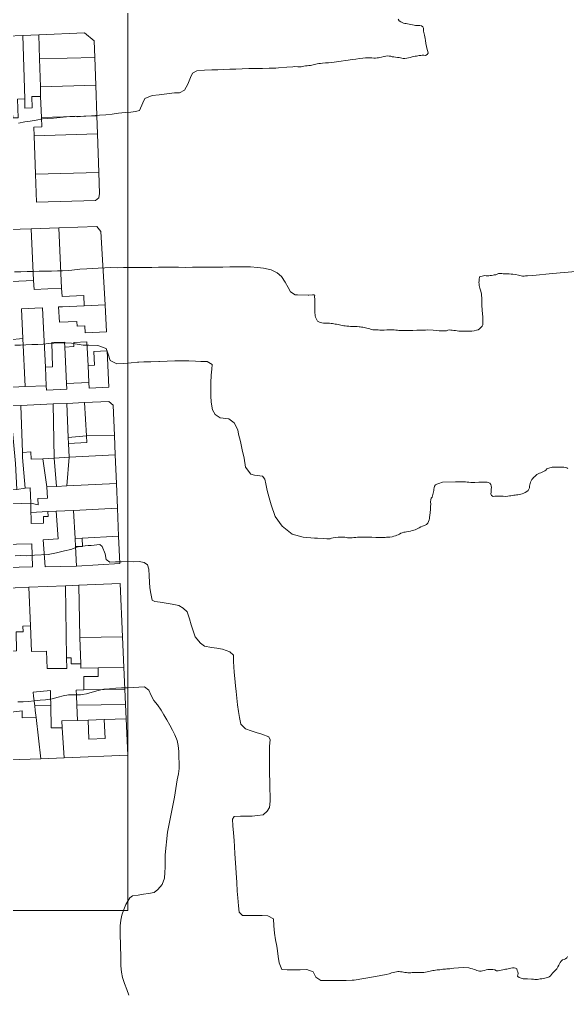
# Model space of a CAD drawing. Header units: kilometres. Extents: x 1172066 to 1174183, y 1051619 to 1053209.
# Drawn here: x 1173475.1 to 1173682.3, y 1052006.6 to 1052374.9 of the extents above; entities that cross this region are included whole.
import ezdxf

# ---------------------------------------------------------------- set-up
doc = ezdxf.new("R2010")
doc.units = ezdxf.units.KM
doc.header["$MEASUREMENT"] = 0
doc.layers.add('calles', color=7, linetype='Continuous', lineweight=5)
doc.layers.add('edificios', color=44, linetype='Continuous', lineweight=5)
doc.layers.add('terreno', color=7, linetype='Continuous')

msp = doc.modelspace()

# ---------------------------------------------------------------- linework, layer by layer
at = {"layer": 'calles', "elevation": 50}
msp.add_lwpolyline([(1173516, 1052038.02838), (1172689.77283, 1052038.02838), (1172689.77283, 1052727.99721), (1173516, 1052727.99721)], close=True, dxfattribs=at)
at = {"layer": 'edificios', "elevation": 50}
for points in [[(1173470.375, 1052368.625), (1173476.375, 1052368.875), (1173477.125, 1052344.875), (1173474.375, 1052344.75001), (1173474.625, 1052337.625), (1173472.5, 1052337.625), (1173470.375, 1052368.625)], [(1173476.375, 1052368.875), (1173482.375, 1052369.125), (1173482.625, 1052360.00001), (1173483, 1052349.375), (1173483, 1052345.75001), (1173479.75, 1052345.75001), (1173479.875, 1052341.50001), (1173477.125, 1052341.375), (1173477.125, 1052344.875), (1173476.375, 1052368.875)], [(1173482.375, 1052369.125), (1173499.625, 1052369.875), (1173503.25, 1052366.75001), (1173503.5, 1052360.50001), (1173482.625, 1052360.00001), (1173482.375, 1052369.125)], [(1173503.5, 1052360.50001), (1173503.875, 1052350.00001), (1173483, 1052349.375), (1173482.625, 1052360.00001), (1173503.5, 1052360.50001)], [(1173503.875, 1052350.00001), (1173504.25, 1052338.50001), (1173483.375, 1052337.875), (1173483, 1052345.75001), (1173483, 1052349.375), (1173503.875, 1052350.00001)], [(1173504.25, 1052338.50001), (1173504.5, 1052331.625), (1173480.625, 1052330.875), (1173480.5, 1052334.125), (1173483.5, 1052334.25001), (1173483.375, 1052337.875), (1173504.25, 1052338.50001)], [(1173504.5, 1052331.625), (1173505.125, 1052317.00001), (1173481.125, 1052316.375), (1173480.625, 1052330.875), (1173504.5, 1052331.625)], [(1173505.125, 1052317.00001), (1173505.375, 1052309.125), (1173505.125, 1052307.50001), (1173503.75, 1052306.375), (1173481.5, 1052305.75001), (1173481.125, 1052316.375), (1173505.125, 1052317.00001)], [(1173471.125, 1052295.50001), (1173479.5, 1052295.75001), (1173480.375, 1052276.125), (1173472, 1052275.75001), (1173471.125, 1052295.50001)], [(1173479.5, 1052295.75001), (1173490, 1052296.125), (1173491, 1052273.25001), (1173480.625, 1052272.75001), (1173480.375, 1052276.125), (1173479.5, 1052295.75001)], [(1173491, 1052273.25001), (1173490, 1052296.125), (1173504.25, 1052296.625), (1173505.875, 1052294.75001), (1173507.5, 1052267.00001), (1173499.5, 1052266.625), (1173499.375, 1052270.50001), (1173491.25, 1052270.125), (1173491, 1052273.25001)], [(1173476.375, 1052254.25001), (1173475.875, 1052265.50001), (1173480.875, 1052265.75001), (1173483.75, 1052265.875), (1173484.25, 1052255.625), (1173484.875, 1052243.375), (1173485.125, 1052236.375), (1173477.25, 1052236.125), (1173476.375, 1052254.25001)], [(1173507.5, 1052267.00001), (1173508, 1052256.75001), (1173499.875, 1052256.375), (1173499.75, 1052259.00001), (1173496.875, 1052258.875), (1173496.75, 1052260.625), (1173490.25, 1052260.375), (1173489.875, 1052266.25001), (1173491.375, 1052266.25001), (1173499.5, 1052266.625), (1173507.5, 1052267.00001)], [(1173469.375, 1052244.875), (1173471.75, 1052245.00001), (1173471.125, 1052253.75001), (1173476.375, 1052254.25001), (1173477.25, 1052236.125), (1173469.875, 1052235.75001), (1173469.375, 1052244.875)], [(1173484.875, 1052243.375), (1173487.5, 1052243.50001), (1173487.25, 1052252.75001), (1173492.125, 1052252.875), (1173492.25, 1052251.00001), (1173492.875, 1052237.25001), (1173493, 1052235.125), (1173485.25, 1052234.75001), (1173485.125, 1052236.375), (1173484.875, 1052243.375)], [(1173492.25, 1052251.00001), (1173495.625, 1052251.25001), (1173495.625, 1052252.75001), (1173500.5, 1052253.00001), (1173501, 1052244.00001), (1173501.25, 1052237.625), (1173492.875, 1052237.25001), (1173492.25, 1052251.00001)], [(1173501, 1052244.00001), (1173503.375, 1052244.125), (1173503.125, 1052249.375), (1173508.25, 1052249.625), (1173508.875, 1052235.875), (1173501.375, 1052235.50001), (1173501.25, 1052237.625), (1173501, 1052244.00001)], [(1173471.5, 1052228.75001), (1173475.625, 1052228.875), (1173476.25, 1052211.125), (1173476.25, 1052209.25001), (1173477.25, 1052197.625), (1173474, 1052197.125), (1173473.5, 1052207.00001), (1173471.5, 1052228.75001)], [(1173475.625, 1052228.875), (1173487.75, 1052229.50001), (1173488.125, 1052209.00001), (1173483.875, 1052208.75001), (1173479.5, 1052208.625), (1173479.375, 1052211.375), (1173476.25, 1052211.125), (1173475.625, 1052228.875)], [(1173487.75, 1052229.50001), (1173493, 1052229.625), (1173493.5, 1052216.875), (1173493.625, 1052214.50001), (1173493.875, 1052209.375), (1173488.125, 1052209.00001), (1173487.75, 1052229.50001)], [(1173493, 1052229.625), (1173499.625, 1052230.00001), (1173500.375, 1052217.50001), (1173493.5, 1052216.875), (1173493, 1052229.625)], [(1173499.625, 1052230.00001), (1173508.875, 1052230.375), (1173510.5, 1052229.00001), (1173511, 1052217.625), (1173500.375, 1052217.50001), (1173499.625, 1052230.00001)], [(1173500.375, 1052217.50001), (1173500.5, 1052214.875), (1173493.625, 1052214.50001), (1173493.5, 1052216.875), (1173500.375, 1052217.50001)], [(1173511, 1052217.625), (1173511.25, 1052210.25001), (1173493.875, 1052209.375), (1173493.625, 1052214.50001), (1173500.5, 1052214.875), (1173500.375, 1052217.50001), (1173511, 1052217.625)], [(1173483.875, 1052208.75001), (1173485.375, 1052198.125), (1173485.625, 1052193.875), (1173482, 1052193.75001), (1173482.125, 1052191.375), (1173479.375, 1052192.00001), (1173479.125, 1052197.75001), (1173477.25, 1052197.625), (1173476.25, 1052209.25001), (1173476.25, 1052211.125), (1173479.375, 1052211.375), (1173479.5, 1052208.625), (1173483.875, 1052208.75001)], [(1173511.25, 1052210.25001), (1173511.75, 1052199.375), (1173493, 1052198.50001), (1173493.875, 1052209.375), (1173511.25, 1052210.25001)], [(1173488.125, 1052209.00001), (1173489, 1052198.25001), (1173485.375, 1052198.125), (1173483.875, 1052208.75001), (1173488.125, 1052209.00001)], [(1173493.875, 1052209.375), (1173493, 1052198.50001), (1173489, 1052198.25001), (1173488.125, 1052209.00001), (1173493.875, 1052209.375)], [(1173511.75, 1052199.375), (1173512.125, 1052190.125), (1173495.5, 1052189.25001), (1173488.875, 1052189.00001), (1173485.75, 1052188.875), (1173479.375, 1052188.50001), (1173479.375, 1052192.00001), (1173482.125, 1052191.375), (1173482, 1052193.75001), (1173485.625, 1052193.875), (1173485.375, 1052198.125), (1173489, 1052198.25001), (1173493, 1052198.50001), (1173511.75, 1052199.375)], [(1173477.25, 1052197.625), (1173479.125, 1052197.75001), (1173479.375, 1052192.00001), (1173469, 1052191.625), (1173448.875, 1052190.75001), (1173448.75, 1052195.625), (1173467.5, 1052196.75001), (1173474, 1052197.125), (1173477.25, 1052197.625)], [(1173485.75, 1052188.875), (1173485.875, 1052187.00001), (1173484.125, 1052187.00001), (1173484.125, 1052184.375), (1173479.5, 1052184.25001), (1173479.5, 1052186.50001), (1173479.375, 1052188.50001), (1173485.75, 1052188.875)], [(1173495.5, 1052189.25001), (1173496.125, 1052178.625), (1173496.25, 1052175.625), (1173496.625, 1052168.125), (1173484.75, 1052167.875), (1173484, 1052178.125), (1173489.75, 1052178.50001), (1173488.875, 1052189.00001), (1173495.5, 1052189.25001)], [(1173512.125, 1052190.125), (1173512.5, 1052179.50001), (1173498.75, 1052178.75001), (1173496.125, 1052178.625), (1173495.5, 1052189.25001), (1173512.125, 1052190.125)], [(1173498.75, 1052178.75001), (1173498.875, 1052175.625), (1173496.25, 1052175.625), (1173496.125, 1052178.625), (1173498.75, 1052178.75001)], [(1173512.5, 1052179.50001), (1173513, 1052169.125), (1173496.625, 1052168.125), (1173496.25, 1052175.625), (1173498.875, 1052175.625), (1173498.75, 1052178.75001), (1173512.5, 1052179.50001)], [(1173473.875, 1052176.50001), (1173479.75, 1052176.625), (1173480, 1052167.875), (1173475, 1052167.75001), (1173461.5, 1052167.375), (1173461, 1052176.00001), (1173465.875, 1052176.25001), (1173466, 1052173.25001), (1173468.625, 1052173.25001), (1173468.625, 1052176.25001), (1173473.875, 1052176.50001)], [(1173468.25, 1052159.75001), (1173478.625, 1052160.25001), (1173479.25, 1052145.625), (1173476.375, 1052145.50001), (1173476.5, 1052143.375), (1173473.75, 1052143.375), (1173473.875, 1052136.125), (1173468.75, 1052136.00001), (1173468.75, 1052139.25001), (1173468.25, 1052159.75001)], [(1173478.625, 1052160.25001), (1173492.5, 1052160.75001), (1173492.875, 1052133.50001), (1173493, 1052129.50001), (1173485.5, 1052129.50001), (1173485.25, 1052136.00001), (1173479.625, 1052135.875), (1173479.25, 1052145.625), (1173478.625, 1052160.25001)], [(1173492.5, 1052160.75001), (1173497.5, 1052161.00001), (1173497.875, 1052141.25001), (1173498.25, 1052131.25001), (1173494.625, 1052131.25001), (1173494.625, 1052133.50001), (1173492.875, 1052133.50001), (1173492.5, 1052160.75001)], [(1173497.5, 1052161.00001), (1173513.125, 1052161.625), (1173514, 1052141.50001), (1173497.875, 1052141.25001), (1173497.5, 1052161.00001)], [(1173479.25, 1052145.625), (1173479.625, 1052135.875), (1173485.25, 1052136.00001), (1173485.5, 1052129.50001), (1173493, 1052129.50001), (1173492.875, 1052133.50001), (1173494.625, 1052133.50001), (1173494.625, 1052131.25001), (1173498.25, 1052131.25001), (1173498.25, 1052129.625), (1173504.75, 1052129.75001), (1173504.875, 1052126.50001), (1173499.375, 1052126.50001), (1173499.375, 1052121.375), (1173496.5, 1052121.25001), (1173496.625, 1052119.25001), (1173496.75, 1052115.625), (1173497, 1052109.875), (1173491.125, 1052109.75001), (1173491.25, 1052107.00001), (1173487, 1052107.00001), (1173486.875, 1052115.50001), (1173486.75, 1052119.125), (1173486.75, 1052121.125), (1173480.25, 1052120.50001), (1173480.375, 1052119.00001), (1173480.875, 1052115.375), (1173481, 1052113.625), (1173481.375, 1052111.00001), (1173476.125, 1052110.875), (1173476.125, 1052113.50001), (1173469.75, 1052112.75001)], [(1173473.75, 1052143.375), (1173476.5, 1052143.375), (1173476.375, 1052145.50001), (1173479.25, 1052145.625)], [(1173514, 1052141.50001), (1173514.5, 1052129.875), (1173504.75, 1052129.75001), (1173498.25, 1052129.625), (1173498.25, 1052131.25001), (1173497.875, 1052141.25001), (1173514, 1052141.50001)], [(1173514.5, 1052129.875), (1173514.875, 1052121.625), (1173499.375, 1052121.375), (1173499.375, 1052126.50001), (1173504.875, 1052126.50001), (1173504.75, 1052129.75001), (1173514.5, 1052129.875)], [(1173486.875, 1052115.50001), (1173480.875, 1052115.375), (1173480.375, 1052119.00001), (1173480.25, 1052120.50001), (1173486.75, 1052121.125), (1173486.75, 1052119.125), (1173486.875, 1052115.50001)], [(1173514.875, 1052121.625), (1173515.125, 1052115.875), (1173496.75, 1052115.625), (1173496.625, 1052119.25001), (1173496.5, 1052121.25001), (1173499.375, 1052121.375), (1173514.875, 1052121.625)], [(1173486.875, 1052115.50001), (1173487, 1052107.00001), (1173491.25, 1052107.00001), (1173492, 1052095.75001), (1173483.125, 1052095.375), (1173481.375, 1052111.00001), (1173481, 1052113.625), (1173480.875, 1052115.375), (1173486.875, 1052115.50001)], [(1173515.125, 1052115.875), (1173515.375, 1052110.50001), (1173507.125, 1052110.25001), (1173501, 1052110.00001), (1173497, 1052109.875), (1173496.75, 1052115.625), (1173515.125, 1052115.875)], [(1173481.375, 1052111.00001), (1173483.125, 1052095.375), (1173471, 1052095.00001), (1173469.75, 1052112.75001), (1173476.125, 1052113.50001), (1173476.125, 1052110.875), (1173481.375, 1052111.00001)], [(1173515.375, 1052110.50001), (1173516, 1052096.75001), (1173492, 1052095.75001), (1173491.25, 1052107.00001), (1173491.125, 1052109.75001), (1173497, 1052109.875), (1173501, 1052110.00001), (1173501.25, 1052102.75001), (1173507.5, 1052103.00001), (1173507.125, 1052110.25001), (1173515.375, 1052110.50001)], [(1173507.125, 1052110.25001), (1173507.5, 1052103.00001), (1173501.25, 1052102.75001), (1173501, 1052110.00001), (1173507.125, 1052110.25001)]]:
    msp.add_lwpolyline(points, dxfattribs=at)
at = {"layer": 'terreno', "lineweight": 0, "ltscale": 2090}
for points, elevation in [([(1173618.18009, 1052374.97323), (1173618.65721, 1052374.37673), (1173619.24585, 1052373.95976), (1173619.75197, 1052373.68874), (1173620.25228, 1052373.52205), (1173620.76901, 1052373.40677), (1173621.29704, 1052373.30153), (1173621.82884, 1052373.20715), (1173622.37856, 1052373.09619), (1173623.01126, 1052372.95778), (1173623.66271, 1052372.79778), (1173624.28922, 1052372.66217), (1173624.81061, 1052372.58392), (1173625.31688, 1052372.60676), (1173625.83722, 1052372.57466), (1173626.44843, 1052372.53932), (1173627.10487, 1052372.49136), (1173627.55849, 1052372.0411), (1173627.82337, 1052371.52896), (1173627.75632, 1052371.00093), (1173627.82151, 1052370.4922), (1173627.9488, 1052369.99743), (1173628.09125, 1052369.50671), (1173628.20001, 1052368.98551), (1173628.30803, 1052368.36964), (1173628.39867, 1052367.72718), (1173628.51995, 1052366.98585), (1173628.72793, 1052365.84008), (1173628.99437, 1052364.59788), (1173629.21697, 1052363.465), (1173629.39376, 1052362.75644), (1173629.57924, 1052362.11408), (1173629.16951, 1052361.58165), (1173628.56014, 1052361.22114), (1173627.90834, 1052361.41847), (1173627.29218, 1052361.40761), (1173626.75624, 1052361.31429), (1173626.23863, 1052361.22206), (1173625.723, 1052361.13466), (1173625.21501, 1052361.05298), (1173624.70797, 1052360.98062), (1173624.16751, 1052360.89362), (1173623.49662, 1052360.75149), (1173622.81303, 1052360.50898), (1173622.12062, 1052360.33193), (1173621.46206, 1052360.19204), (1173620.80226, 1052360.10365), (1173620.17488, 1052360.14209), (1173619.63929, 1052360.22228), (1173619.12944, 1052360.36276), (1173618.58948, 1052360.45494), (1173617.94588, 1052360.5393), (1173617.27315, 1052360.61518), (1173616.61602, 1052360.70148), (1173616.00819, 1052360.80117), (1173615.41599, 1052360.94361), (1173614.81339, 1052361.02667), (1173614.17617, 1052361.06755), (1173613.52029, 1052360.99467), (1173612.9861, 1052360.88269), (1173612.87131, 1052360.85641), (1173612.85141, 1052360.85173), (1173611.90818, 1052360.63385), (1173611.36539, 1052360.50866), (1173610.82306, 1052360.39215), (1173610.26189, 1052360.31221), (1173609.67521, 1052360.26865), (1173608.994, 1052360.26733), (1173608.28906, 1052360.38908), (1173607.55611, 1052360.40036), (1173606.7112, 1052360.36895), (1173605.83837, 1052360.3209), (1173604.88143, 1052360.22047), (1173603.58936, 1052360.0698), (1173602.2209, 1052359.89879), (1173600.95416, 1052359.71526), (1173600.08923, 1052359.5804), (1173599.32713, 1052359.4457), (1173598.38589, 1052359.30267), (1173596.73668, 1052359.06869), (1173594.90695, 1052358.84054), (1173593.18571, 1052358.65105), (1173591.90886, 1052358.52581), (1173590.74064, 1052358.44806), (1173589.65933, 1052358.35304), (1173588.91879, 1052358.28061), (1173588.26493, 1052358.20359), (1173587.63938, 1052358.09718), (1173587.1135, 1052357.98923), (1173586.62045, 1052357.84978), (1173586.11662, 1052357.7326), (1173585.58962, 1052357.61915), (1173585.05676, 1052357.50985), (1173584.50062, 1052357.42161), (1173583.86745, 1052357.33983), (1173583.2118, 1052357.29296), (1173582.57922, 1052357.22669), (1173582.02992, 1052357.14015), (1173581.50484, 1052357.00421), (1173580.96388, 1052356.98603), (1173580.33925, 1052357.0049), (1173579.21969, 1052357.03881), (1173578.35982, 1052356.99782), (1173576.20418, 1052356.88583), (1173573.03321, 1052356.61414), (1173571.93854, 1052356.52807), (1173569.42269, 1052356.45742), (1173566.95284, 1052356.38798), (1173564.43699, 1052356.31733), (1173561.83092, 1052356.29126), (1173559.31508, 1052356.22061), (1173556.84423, 1052356.15117), (1173554.59859, 1052356.03878), (1173552.12895, 1052355.92433), (1173550.01711, 1052355.85756), (1173547.72626, 1052355.78995), (1173544.98662, 1052355.67225), (1173542.11218, 1052355.50794), (1173540.45908, 1052354.63823), (1173539.66696, 1052352.92245), (1173538.65939, 1052350.44061), (1173537.51376, 1052348.18215), (1173535.59129, 1052347.17418), (1173533.65946, 1052347.11023), (1173530.78784, 1052346.76692), (1173527.82523, 1052346.42218), (1173525.17763, 1052346.0809), (1173522.40255, 1052344.97397), (1173521.74623, 1052343.30482), (1173520.42611, 1052340.50552), (1173518.90173, 1052340.13144), (1173517.19672, 1052339.88954), (1173514.99771, 1052339.64234), (1173512.4837, 1052339.39269), (1173510.1511, 1052339.05386), (1173507.77209, 1052338.80584), (1173505.25666, 1052338.64518), (1173502.2482, 1052338.48025), (1173499.37376, 1052338.31694), (1173497.03975, 1052338.06811), (1173496.08766, 1052338.28972), (1173494.0482, 1052338.14327), (1173487.93261, 1052337.52993), (1173485.71661, 1052337.49766), (1173483.79442, 1052337.29475), (1173481.40929, 1052336.85268), (1173479.13991, 1052336.46915), (1173477.04426, 1052336.14744), (1173474.71814, 1052335.70563)], 30), ([(1173473.14037, 1052279.45243), (1173475.53138, 1052279.48651), (1173477.92112, 1052279.57957), (1173480.25412, 1052279.61337), (1173482.46987, 1052279.70363), (1173484.68586, 1052279.73588), (1173487.13488, 1052279.77122), (1173489.46787, 1052279.80502), (1173491.27588, 1052279.83139), (1173493.60635, 1052279.98118), (1173494.82806, 1052280.06285), (1173497.84658, 1052280.42584), (1173500.53982, 1052280.63232), (1173502.60666, 1052280.69888), (1173504.76209, 1052280.85487), (1173507.32151, 1052281.01573), (1173509.47736, 1052281.08271), (1173511.99483, 1052281.01835), (1173514.42089, 1052281.04259), (1173517.11694, 1052281.07006), (1173519.588, 1052281.0945), (1173522.28428, 1052281.07697), (1173525.06933, 1052281.10487), (1173527.67519, 1052281.17594), (1173530.68525, 1052281.20687), (1173532.97631, 1052281.22947), (1173535.22357, 1052281.20787), (1173537.87505, 1052281.14413), (1173540.43611, 1052281.16999), (1173542.36816, 1052281.18993), (1173544.5252, 1052281.21092), (1173546.86126, 1052281.23473), (1173549.37731, 1052281.26037), (1173551.93837, 1052281.28623), (1173554.54444, 1052281.3123), (1173557.06049, 1052281.33793), (1173559.71156, 1052281.36421), (1173562.40803, 1052281.30169), (1173565.01614, 1052281.10375), (1173567.31022, 1052280.90235), (1173570.19263, 1052280.21263), (1173572.44987, 1052279.11201), (1173574.08257, 1052277.69046), (1173575.54138, 1052275.59307), (1173576.59476, 1052273.58179), (1173577.55589, 1052271.83912), (1173579.31992, 1052270.77821), (1173580.13402, 1052270.76797), (1173584.26267, 1052270.69309), (1173584.51167, 1052270.69523), (1173585.81809, 1052270.71586), (1173586.48334, 1052270.72653), (1173586.72621, 1052270.64997), (1173586.64038, 1052270.28573), (1173586.62493, 1052269.91646), (1173586.66754, 1052269.24194), (1173586.72175, 1052268.48047), (1173586.74209, 1052267.75834), (1173586.73938, 1052267.19246), (1173586.69798, 1052266.6659), (1173586.67864, 1052266.12644), (1173586.67003, 1052265.53669), (1173586.67666, 1052264.93385), (1173586.69489, 1052264.34522), (1173586.72783, 1052263.81551), (1173586.81586, 1052263.30588), (1173586.91408, 1052262.79196), (1173587.02068, 1052262.26792), (1173587.18385, 1052261.76464), (1173587.46697, 1052261.27657), (1173587.7954, 1052260.82691), (1173588.22572, 1052260.51404), (1173588.74763, 1052260.32445), (1173589.35645, 1052260.15558), (1173589.98443, 1052260.06248), (1173590.60962, 1052260.03003), (1173591.19433, 1052260.03024), (1173591.76961, 1052260.08474), (1173592.32934, 1052260.04399), (1173592.84653, 1052259.97722), (1173593.35191, 1052259.90222), (1173593.86318, 1052259.81541), (1173594.40398, 1052259.7214), (1173594.95147, 1052259.6256), (1173595.50081, 1052259.52481), (1173596.05951, 1052259.41621), (1173596.61745, 1052259.29279), (1173597.17466, 1052259.18285), (1173597.717, 1052259.08502), (1173598.25822, 1052259.00786), (1173598.83175, 1052258.93901), (1173599.5245, 1052258.85888), (1173600.24736, 1052258.79205), (1173600.94964, 1052258.77763), (1173601.61227, 1052258.77645), (1173602.74512, 1052258.77478), (1173603.44132, 1052258.68707), (1173603.86302, 1052258.6321), (1173604.36688, 1052258.5636), (1173604.89731, 1052258.47854), (1173605.42229, 1052258.38297), (1173605.93045, 1052258.28265), (1173606.43038, 1052258.16145), (1173606.94366, 1052258.03782), (1173607.50822, 1052257.88692), (1173608.07552, 1052257.69004), (1173608.64597, 1052257.56316), (1173609.15978, 1052257.50354), (1173609.6644, 1052257.55921), (1173610.17265, 1052257.55057), (1173610.71207, 1052257.50171), (1173611.25868, 1052257.41474), (1173611.89904, 1052257.38254), (1173612.90719, 1052257.40171), (1173614.00676, 1052257.54714), (1173615.01235, 1052257.5768), (1173615.6376, 1052257.56852), (1173616.16773, 1052257.54998), (1173616.71294, 1052257.51316), (1173617.31676, 1052257.45445), (1173617.93142, 1052257.35712), (1173618.54449, 1052257.31512), (1173619.13312, 1052257.29451), (1173619.7152, 1052257.28754), (1173620.4914, 1052257.2898), (1173622.04432, 1052257.29565), (1173623.79139, 1052257.3059), (1173625.34916, 1052257.34445), (1173626.15009, 1052257.37216), (1173626.76115, 1052257.40432), (1173627.36908, 1052257.42963), (1173627.9652, 1052257.45023), (1173628.55901, 1052257.46248), (1173629.43583, 1052257.47953), (1173631.44395, 1052257.44583), (1173633.73397, 1052257.1894), (1173635.72941, 1052257.12446), (1173636.55584, 1052257.18963), (1173637.0752, 1052257.44289), (1173637.60972, 1052257.48186), (1173638.15494, 1052257.44539), (1173638.70491, 1052257.38643), (1173639.26362, 1052257.314), (1173639.86842, 1052257.2233), (1173640.48199, 1052257.10679), (1173641.13667, 1052257.04381), (1173641.92509, 1052257.00046), (1173642.74614, 1052257.00227), (1173643.51868, 1052257.00634), (1173644.09721, 1052257.00901), (1173644.6272, 1052257.01947), (1173645.22217, 1052257.03338), (1173646.07541, 1052257.06834), (1173646.98695, 1052257.17923), (1173647.85056, 1052257.35041), (1173648.50426, 1052257.53261), (1173649.02201, 1052257.88404), (1173649.49659, 1052258.3781), (1173649.93493, 1052258.88717), (1173650.24215, 1052259.42096), (1173650.2915, 1052260.31692), (1173650.22396, 1052262.44942), (1173650.01583, 1052264.88679), (1173649.93193, 1052267.02556), (1173649.91612, 1052267.95673), (1173649.91454, 1052268.58575), (1173649.89832, 1052269.20839), (1173649.86857, 1052269.80497), (1173649.79868, 1052270.39218), (1173649.701, 1052271.07528), (1173649.49041, 1052272.13555), (1173649.09803, 1052273.25781), (1173648.89099, 1052274.30909), (1173648.80685, 1052274.94908), (1173648.78085, 1052275.48883), (1173648.83223, 1052276.0191), (1173648.90556, 1052276.57757), (1173649.03444, 1052277.56033), (1173649.97136, 1052277.81193), (1173650.50306, 1052277.9548), (1173651.00918, 1052278.0445), (1173651.53851, 1052277.98127), (1173652.05889, 1052277.97835), (1173652.56867, 1052277.9992), (1173653.07627, 1052278.01906), (1173653.58356, 1052278.07241), (1173654.09293, 1052278.14644), (1173654.59491, 1052278.26361), (1173655.10891, 1052278.38115), (1173655.67006, 1052278.53793), (1173656.23252, 1052278.77322), (1173656.81227, 1052278.83441), (1173657.38367, 1052278.82671), (1173657.95335, 1052278.76085), (1173658.56809, 1052278.72018), (1173659.36382, 1052278.68304), (1173660.20438, 1052278.64626), (1173660.99427, 1052278.6094), (1173661.62413, 1052278.57682), (1173662.6461, 1052278.49138), (1173663.67263, 1052278.21327), (1173664.2514, 1052278.05711), (1173664.76791, 1052277.95365), (1173665.27869, 1052277.86484), (1173665.81372, 1052277.86799), (1173666.43926, 1052277.90272), (1173667.08774, 1052277.95457), (1173669.10553, 1052278.13691), (1173676.60232, 1052278.80115), (1173685.46401, 1052279.58222)], 30), ([(1173473.2496, 1052251.74702), (1173475.4666, 1052251.77928), (1173477.4486, 1052251.80846), (1173479.78008, 1052251.95825), (1173481.93807, 1052251.99024), (1173484.03555, 1052252.13696), (1173486.13273, 1052252.34268), (1173488.11321, 1052252.48786), (1173490.09467, 1052252.63303), (1173492.42767, 1052252.66683), (1173494.7045, 1052252.52437), (1173496.86838, 1052252.14734), (1173499.14955, 1052251.71387), (1173501.30782, 1052251.68685), (1173504.63338, 1052251.61825), (1173507.85494, 1052250.46507), (1173508.55073, 1052248.36015), (1173509.29418, 1052245.89641), (1173511.82285, 1052244.70804), (1173514.47249, 1052244.8253), (1173517.25552, 1052245.0782), (1173519.63191, 1052245.2462), (1173520.21976, 1052245.28794), (1173522.06038, 1052245.39546), (1173524.66644, 1052245.42251), (1173527.7211, 1052245.54266), (1173528.00805, 1052245.55799), (1173530.90955, 1052245.70943), (1173533.7394, 1052245.78353), (1173536.30047, 1052245.80938), (1173536.38848, 1052245.8088), (1173539.13174, 1052245.79249), (1173541.64962, 1052245.63813), (1173543.62688, 1052245.61328), (1173545.96314, 1052245.59208), (1173547.95259, 1052244.44421), (1173547.79111, 1052242.60033), (1173547.54309, 1052240.44103), (1173547.43901, 1052237.42934), (1173547.42191, 1052234.64307), (1173547.44368, 1052232.53103), (1173547.5127, 1052230.15017), (1173548.02778, 1052227.33336), (1173548.99643, 1052225.47672), (1173550.89603, 1052224.29842), (1173554.25819, 1052223.87995), (1173556.18638, 1052222.35777), (1173557.63953, 1052219.75231), (1173557.92451, 1052218.03351), (1173558.62642, 1052215.25456), (1173559.28658, 1052212.2054), (1173559.99256, 1052208.97745), (1173560.56596, 1052205.65787), (1173562.59133, 1052203.01606), (1173563.96618, 1052202.63738), (1173566.89112, 1052202.26189), (1173567.80153, 1052201.10303), (1173568.17908, 1052199.26464), (1173568.74372, 1052196.75408), (1173569.49022, 1052194.06535), (1173570.23571, 1052191.37661), (1173571.68412, 1052186.989), (1173574.40234, 1052183.30833), (1173578.16983, 1052180.23354), (1173582.31831, 1052179.11165), (1173586.58415, 1052178.78037), (1173587.74754, 1052178.71475), (1173590.15616, 1052178.61489), (1173591.27975, 1052178.53958), (1173591.91584, 1052178.49702), (1173592.50194, 1052178.51724), (1173593.07297, 1052178.73739), (1173593.71288, 1052178.87353), (1173594.58397, 1052179.01257), (1173595.51354, 1052179.15755), (1173596.3783, 1052179.18539), (1173596.97322, 1052179.17514), (1173597.50096, 1052179.13274), (1173598.02621, 1052179.0855), (1173598.54484, 1052179.02856), (1173599.05944, 1052178.94377), (1173599.59795, 1052178.91392), (1173600.22001, 1052178.90964), (1173600.86405, 1052178.94746), (1173601.51607, 1052178.98898), (1173602.20272, 1052179.03899), (1173602.89743, 1052179.11038), (1173603.57101, 1052179.13966), (1173604.15052, 1052179.14785), (1173604.70595, 1052179.13341), (1173605.26167, 1052179.13281), (1173605.817, 1052179.14039), (1173606.37263, 1052179.15646), (1173607.06933, 1052179.16201), (1173608.33154, 1052179.13485), (1173609.73402, 1052179.01434), (1173610.99558, 1052178.98584), (1173611.6921, 1052178.99072), (1173612.24772, 1052179.00864), (1173612.79399, 1052179.03133), (1173613.30458, 1052179.05503), (1173613.80564, 1052179.08717), (1173614.35748, 1052179.1284), (1173615.11259, 1052179.1914), (1173615.91346, 1052179.30245), (1173616.65966, 1052179.48841), (1173617.22042, 1052179.65751), (1173617.71449, 1052179.86199), (1173618.21571, 1052180.07632), (1173618.7426, 1052180.32327), (1173619.25541, 1052180.62384), (1173619.80203, 1052180.82288), (1173620.33155, 1052180.97217), (1173620.86142, 1052181.0798), (1173621.4251, 1052181.19458), (1173622.12435, 1052181.33117), (1173622.86151, 1052181.45108), (1173623.56102, 1052181.6015), (1173624.12822, 1052181.74846), (1173624.64567, 1052181.94938), (1173625.15427, 1052182.18541), (1173625.67746, 1052182.44185), (1173626.1937, 1052182.72126), (1173626.75025, 1052183.00635), (1173627.46216, 1052183.32734), (1173628.23951, 1052183.58628), (1173628.9529, 1052183.97944), (1173629.48664, 1052184.40494), (1173629.75494, 1052185.02789), (1173629.90675, 1052185.64814), (1173630.02675, 1052186.19241), (1173630.12298, 1052186.72005), (1173630.19703, 1052187.35827), (1173630.30381, 1052188.41634), (1173630.40476, 1052189.57889), (1173630.49212, 1052190.69204), (1173630.52988, 1052191.60945), (1173630.47116, 1052192.48241), (1173630.5296, 1052193.29057), (1173630.67276, 1052193.83627), (1173631.04187, 1052194.24901), (1173631.23017, 1052194.72625), (1173631.35466, 1052195.23452), (1173631.46913, 1052195.74825), (1173631.5781, 1052196.2618), (1173631.67657, 1052196.77262), (1173631.7507, 1052197.28666), (1173631.85846, 1052197.80737), (1173632.01967, 1052198.37733), (1173632.35711, 1052198.93475), (1173632.89769, 1052199.21394), (1173633.65651, 1052199.48289), (1173635.05348, 1052199.97813), (1173639.89891, 1052200.02982), (1173642.30856, 1052200.03455), (1173643.1908, 1052200.03246), (1173643.74393, 1052200.01286), (1173644.32374, 1052199.99004), (1173645.00935, 1052199.9407), (1173645.71877, 1052199.82381), (1173646.44048, 1052199.79264), (1173647.26855, 1052199.82398), (1173648.75253, 1052199.96153), (1173650.07948, 1052199.99158), (1173650.79871, 1052199.99033), (1173651.33077, 1052199.98279), (1173651.82409, 1052199.9229), (1173652.32442, 1052199.75004), (1173652.84978, 1052199.49912), (1173653.2858, 1052199.06844), (1173653.42466, 1052198.52555), (1173653.47194, 1052197.92505), (1173653.44245, 1052197.3132), (1173653.45093, 1052196.70471), (1173653.40353, 1052196.10545), (1173653.22378, 1052195.50607), (1173653.58789, 1052194.91404), (1173654.15417, 1052194.46547), (1173654.8224, 1052194.60674), (1173655.45307, 1052194.65182), (1173656.00569, 1052194.63304), (1173656.54182, 1052194.61486), (1173657.13606, 1052194.6061), (1173657.96319, 1052194.59076), (1173658.84885, 1052194.57052), (1173659.67962, 1052194.63254), (1173660.29483, 1052194.7064), (1173660.85022, 1052194.8073), (1173661.40005, 1052194.88969), (1173661.91977, 1052194.95926), (1173662.43217, 1052195.02231), (1173662.94989, 1052195.0917), (1173663.48921, 1052195.17471), (1173664.02855, 1052195.29122), (1173664.57685, 1052195.41559), (1173665.1552, 1052195.56328), (1173665.7164, 1052195.78239), (1173666.28135, 1052196.05403), (1173666.86479, 1052196.36158), (1173667.38509, 1052196.77452), (1173667.69254, 1052197.32964), (1173667.86234, 1052197.84363), (1173667.85896, 1052198.35965), (1173667.95912, 1052198.86649), (1173668.10444, 1052199.41204), (1173668.25787, 1052199.96695), (1173668.50147, 1052200.49027), (1173668.76669, 1052200.95237), (1173669.09692, 1052201.33842), (1173669.46521, 1052201.71466), (1173669.8519, 1052202.10963), (1173670.24818, 1052202.49117), (1173670.71269, 1052202.78217), (1173671.19551, 1052203.04425), (1173671.68493, 1052203.28537), (1173672.17454, 1052203.52199), (1173672.65751, 1052203.75107), (1173673.14371, 1052203.96867), (1173673.63134, 1052204.19862), (1173674.10841, 1052204.51384), (1173674.48494, 1052205.01796), (1173675.1679, 1052205.28896), (1173676.50847, 1052205.55036), (1173678.00572, 1052205.55312), (1173679.36383, 1052205.55057), (1173680.16212, 1052205.57343), (1173680.821, 1052205.60715), (1173681.45488, 1052205.4989), (1173681.98014, 1052205.34216), (1173682.42773, 1052205.07772)], 20), ([(1173473.4123, 1052172.07126), (1173475.51103, 1052172.15996), (1173477.6693, 1052172.13296), (1173480.72582, 1052172.28511), (1173485.88798, 1052172.54301), (1173489.0959, 1052173.2579), (1173492.05106, 1052173.91562), (1173494.49236, 1052174.53497), (1173496.75486, 1052175.32549), (1173497.20145, 1052175.42156), (1173498.79098, 1052175.76294), (1173501.00291, 1052176.02818), (1173502.17017, 1052175.98759), (1173505.4529, 1052176.3108), (1173506.36094, 1052175.66796), (1173507.51622, 1052172.8141), (1173507.80701, 1052170.70531), (1173509.20961, 1052169.73073), (1173511.36545, 1052169.7977), (1173513.6125, 1052169.8201), (1173515.99335, 1052169.88912), (1173518.15061, 1052169.86611), (1173520.30665, 1052169.88809), (1173522.15842, 1052169.53462), (1173523.45567, 1052168.63557), (1173523.97526, 1052167.00385), (1173524.09069, 1052164.53422), (1173524.24993, 1052162.10878), (1173524.40591, 1052159.95435), (1173524.6979, 1052157.79956), (1173525.17255, 1052155.28858), (1173526.25465, 1052154.85055), (1173528.23516, 1052154.55569), (1173530.57487, 1052154.21949), (1173532.78079, 1052153.83767), (1173535.25734, 1052153.3231), (1173536.9743, 1052152.27697), (1173538.51686, 1052150.88501), (1173539.39714, 1052148.2429), (1173539.95934, 1052146.04634), (1173540.70116, 1052143.71762), (1173541.53279, 1052141.4343), (1173543.49864, 1052139.11825), (1173545.0281, 1052137.96423), (1173547.63985, 1052137.40629), (1173549.66535, 1052137.11263), (1173551.78128, 1052136.72939), (1173554.63074, 1052135.80751), (1173555.93677, 1052134.52446), (1173555.96057, 1052132.18841), (1173556.11635, 1052130.07799), (1173556.27172, 1052128.05756), (1173556.47553, 1052125.72334), (1173556.72863, 1052122.89431), (1173556.92961, 1052120.7401), (1173557.17885, 1052118.31608), (1173557.47349, 1052115.80226), (1173557.81435, 1052113.24466), (1173558.24196, 1052110.95748), (1173558.80662, 1052108.44692), (1173560.48676, 1052106.71158), (1173562.65156, 1052105.92453), (1173564.58951, 1052105.31546), (1173566.75289, 1052104.61741), (1173569.32473, 1052103.61024), (1173569.78494, 1052102.49129), (1173569.58516, 1052100.0632), (1173569.56256, 1052097.81593), (1173569.58229, 1052095.9289), (1173569.60489, 1052093.63783), (1173569.62891, 1052091.25678), (1173569.64905, 1052089.27974), (1173569.67104, 1052087.12268), (1173569.74596, 1052084.11282), (1173569.8221, 1052081.05796), (1173569.79542, 1052079.26071), (1173569.63942, 1052076.87782), (1173568.67728, 1052075.59629), (1173567.19584, 1052074.15734), (1173565.08603, 1052073.86654), (1173563.02062, 1052073.70999), (1173560.81957, 1052073.6878), (1173558.57372, 1052073.6204), (1173556.23828, 1052073.46258), (1173555.61844, 1052072.55766), (1173555.77928, 1052069.99722), (1173555.98576, 1052067.30398), (1173556.19487, 1052064.47476), (1173556.30746, 1052062.18412), (1173556.51556, 1052059.35588), (1173556.72916, 1052055.98763), (1173556.99143, 1052052.26058), (1173557.25348, 1052048.57854), (1173557.42044, 1052045.34509), (1173557.62609, 1052042.83087), (1173557.88244, 1052039.73284), (1173558.08567, 1052037.30861), (1173559.40131, 1052036.1086), (1173561.91757, 1052036.08925), (1173564.38984, 1052036.06968), (1173566.7711, 1052036.04869), (1173568.97336, 1052036.02588), (1173571.05182, 1052034.87841), (1173571.21329, 1052032.18397), (1173571.51098, 1052029.44616), (1173571.89583, 1052026.88876), (1173572.32486, 1052024.51157), (1173572.61239, 1052022.67178), (1173572.85916, 1052020.56278), (1173573.28719, 1052018.18558), (1173574.25586, 1052015.67889), (1173576.27973, 1052015.51925), (1173578.886, 1052015.5013), (1173581.13184, 1052015.56869), (1173583.73769, 1052015.63975), (1173586.0377, 1052014.80932), (1173587.13609, 1052012.79827), (1173588.94736, 1052011.46856), (1173591.55342, 1052011.49462), (1173593.61947, 1052011.51517), (1173596.49575, 1052011.49948), (1173598.5628, 1052011.52104), (1173600.85364, 1052011.58864), (1173601.56965, 1052011.59595), (1173609.69131, 1052013.05654), (1173613.65962, 1052013.77002), (1173614.77999, 1052013.99472), (1173615.25914, 1052014.18428), (1173615.76992, 1052014.3505), (1173616.37562, 1052014.53198), (1173617.00549, 1052014.71257), (1173617.62347, 1052014.8381), (1173618.15051, 1052014.90804), (1173618.66303, 1052014.87409), (1173619.17568, 1052014.81362), (1173619.71572, 1052014.74161), (1173620.26186, 1052014.64714), (1173620.81154, 1052014.57901), (1173621.36371, 1052014.51656), (1173621.91718, 1052014.45795), (1173622.46677, 1052014.44782), (1173622.99594, 1052014.45493), (1173623.51987, 1052014.47736), (1173624.14267, 1052014.4929), (1173625.16102, 1052014.50644), (1173626.27894, 1052014.50528), (1173627.31026, 1052014.52356), (1173627.99418, 1052014.55239), (1173628.58784, 1052014.63214), (1173629.17421, 1052014.74303), (1173629.74101, 1052014.86765), (1173630.29281, 1052015.02839), (1173630.84526, 1052015.15295), (1173631.36882, 1052015.25805), (1173631.88542, 1052015.35229), (1173632.40995, 1052015.42537), (1173632.95205, 1052015.48539), (1173633.50161, 1052015.51527), (1173634.04339, 1052015.57195), (1173634.56609, 1052015.64571), (1173635.08133, 1052015.74609), (1173635.59974, 1052015.80749), (1173636.11291, 1052015.85154), (1173636.62598, 1052015.88108), (1173637.15866, 1052015.92255), (1173637.77278, 1052015.97772), (1173638.40685, 1052016.04432), (1173639.27186, 1052016.12551), (1173641.06402, 1052016.29814), (1173643.10152, 1052016.43723), (1173644.89273, 1052016.24251), (1173645.76454, 1052016.07686), (1173646.38608, 1052015.86373), (1173646.98455, 1052015.66432), (1173647.48352, 1052015.49528), (1173647.94874, 1052015.31075), (1173648.43784, 1052015.15467), (1173648.98528, 1052015.03002), (1173649.57259, 1052015.04508), (1173650.15963, 1052015.11663), (1173650.81739, 1052015.25219), (1173651.4813, 1052015.53378), (1173652.1519, 1052015.66505), (1173652.79218, 1052015.72568), (1173653.4396, 1052015.71285), (1173654.07308, 1052015.65744), (1173654.72263, 1052015.51126), (1173655.36903, 1052015.14756), (1173656.01276, 1052015.14204), (1173656.60733, 1052015.2448), (1173657.19029, 1052015.36983), (1173657.7594, 1052015.49964), (1173658.28255, 1052015.62074), (1173658.79318, 1052015.74244), (1173659.307, 1052015.85966), (1173659.82687, 1052015.97041), (1173660.3525, 1052016.05817), (1173660.88412, 1052016.14897), (1173661.44897, 1052016.26192), (1173662.03472, 1052016.36015), (1173662.59711, 1052016.17757), (1173663.05354, 1052015.87433), (1173663.25232, 1052015.35005), (1173663.46393, 1052014.82181), (1173663.59986, 1052014.12006), (1173663.38276, 1052013.20415), (1173663.47081, 1052013.00146), (1173664.01835, 1052012.68657), (1173665.49084, 1052012.17317), (1173667.14817, 1052012.12467), (1173668.62364, 1052012.04699), (1173669.34768, 1052011.97766), (1173669.88385, 1052011.9123), (1173670.41537, 1052011.91626), (1173670.93175, 1052011.94932), (1173671.44363, 1052012.02253), (1173671.96563, 1052012.10111), (1173672.52794, 1052012.18655), (1173673.09687, 1052012.28386), (1173673.66726, 1052012.38768), (1173674.25253, 1052012.48156), (1173674.84949, 1052012.58824), (1173675.34372, 1052012.9243), (1173675.80991, 1052013.34023), (1173676.22212, 1052013.78859), (1173676.6338, 1052014.22703), (1173677.01384, 1052014.61931), (1173677.38596, 1052014.99623), (1173677.762, 1052015.42299), (1173678.20245, 1052015.98325), (1173678.57846, 1052016.6332), (1173678.95613, 1052017.25132), (1173679.27632, 1052017.79133), (1173679.53949, 1052018.33759), (1173679.87229, 1052018.853), (1173680.32133, 1052019.28227), (1173681.03514, 1052019.40925), (1173681.56465, 1052019.73722), (1173681.96371, 1052020.12677), (1173682.2973, 1052020.58084)], 10)]:
    msp.add_lwpolyline(points, dxfattribs=dict(at, elevation=elevation))
msp.add_lwpolyline([(1173474.44487, 1052116.84821), (1173476.42789, 1052116.87637), (1173478.46762, 1052116.96482), (1173480.62255, 1052117.22882), (1173482.89346, 1052117.49533), (1173484.93321, 1052117.58278), (1173487.37732, 1052118.02712), (1173489.70162, 1052118.64392), (1173491.56046, 1052119.13755), (1173493.59685, 1052119.517), (1173495.87087, 1052119.54951), (1173498.08787, 1052119.58179), (1173498.76449, 1052119.67591), (1173500.41553, 1052119.90657), (1173502.56456, 1052120.57956), (1173504.77187, 1052121.19482), (1173506.92304, 1052121.6238), (1173506.98199, 1052121.63507), (1173509.08045, 1052121.78178), (1173511.52664, 1052121.99312), (1173513.68312, 1052122.14011), (1173515.35292, 1052122.20684), (1173515.95685, 1052122.23163), (1173518.11359, 1052122.32161), (1173520.21105, 1052122.46833), (1173522.30978, 1052122.55705), (1173523.962, 1052121.2396), (1173524.80844, 1052119.21038), (1173525.88382, 1052117.41722), (1173527.24938, 1052115.80343), (1173528.61982, 1052113.78163), (1173529.63846, 1052111.93021), (1173530.7151, 1052110.07906), (1173531.91182, 1052107.99646), (1173532.87119, 1052106.20278), (1173533.83083, 1052104.35008), (1173534.67881, 1052102.20385), (1173535.11318, 1052100.40174), (1173535.26399, 1052098.07027), (1173535.35423, 1052095.85553), (1173535.44141, 1052093.8738), (1173535.47266, 1052091.6578), (1173535.1531, 1052089.61117), (1173534.65909, 1052087.44574), (1173533.64685, 1052080.78158), (1173531.46795, 1052070.13376), (1173530.97957, 1052067.61833), (1173530.17149, 1052058.97398), (1173530.14883, 1052056.52371), (1173530.12208, 1052054.30644), (1173530.03426, 1052052.32189), (1173529.83224, 1052050.16081), (1173528.99103, 1052047.81575), (1173527.38593, 1052045.86718), (1173526.00179, 1052044.79772), (1173523.8484, 1052044.41673), (1173521.98673, 1052044.09809), (1173519.89236, 1052043.71738), (1173517.85416, 1052043.51293), (1173516.79942, 1052042.792), (1173515.27727, 1052040.20878), (1173514.5459, 1052038.33226), (1173513.81887, 1052036.16375), (1173513.32051, 1052034.28932), (1173513.11695, 1052032.24523), (1173513.14793, 1052030.08723), (1173513.17838, 1052028.04623), (1173513.20936, 1052025.88821), (1173513.30088, 1052023.61449), (1173513.33187, 1052021.45747), (1173513.36412, 1052019.24047), (1173513.39539, 1052017.02446), (1173513.60418, 1052014.69427), (1173513.98362, 1052012.65888), (1173514.77514, 1052010.39538), (1173515.62467, 1052008.13216), (1173516.35592, 1052005.92638)], dxfattribs=at)

doc.saveas('drawing.dxf')
